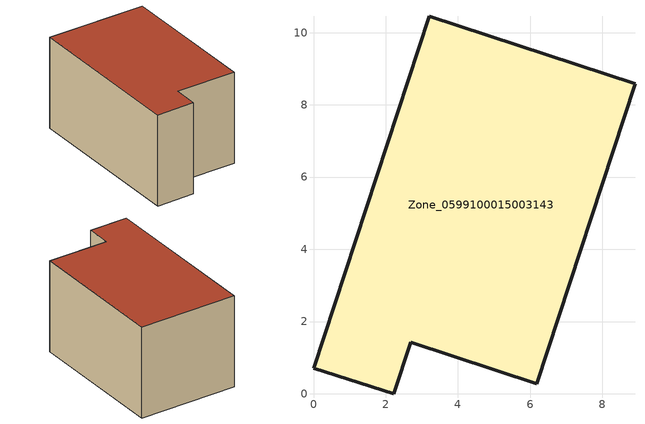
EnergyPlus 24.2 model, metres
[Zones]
Zone_0599100015003143
 floor ground (C_G): 3.2,10.45 8.9,8.58 6.18,0.28 2.7,1.42 2.22,0 0,0.7 z0.79
 wall outside (C_F): 8.9,8.58 3.2,10.45 0,0.7 2.22,0 2.7,1.42 6.18,0.28 8.9,8.58 z0.79:6.4
 roof outside (C_R): 3.2,10.45 0,0.7 2.22,0 2.7,1.42 6.18,0.28 8.9,8.58 z6.4
[BUILDING]
Pand.0599100015003143: North Axis=0; Terrain=City; Loads Convergence Tolerance Value=0.04; Temperature Convergence Tolerance Value=0.4; Solar Distribution=FullExterior; Maximum Number of Warmup Days=25; Minimum Number of Warmup Days=1
[Site:Location]
Rotterdam.The.Hague.AP_ZH_NLD Design_Conditions: Latitude=51.96; Longitude=4.45; Time Zone=1; Elevation=-4.5
[SITE:GROUNDTEMPERATURE:BUILDINGSURFACE]
18, 18, 18, 18, 18, 18, 18, 18, 18, 18, 18, 18
[MATERIAL] Thermal Absorptance=0.9; Solar Absorptance=0.7; Visible Absorptance=0.7
Name | Roughness | Thickness | Conductivity | Density | Specific Heat
G.TI.1965-1974 | MediumSmooth | 0.15 | 0.882353 | 540 | 1210
F.TI.1965-1974 | Rough | 0.3 | 0.697674 | 1920 | 840
R.TI.1965-1974 | MediumRough | 0.2 | 0.232558 | 1500 | 1000
[CONSTRUCTION]
C_G: G.TI.1965-1974
C_F: F.TI.1965-1974
C_R: R.TI.1965-1974
[ZONE]
Zone_0599100015003143: Type=1; Multiplier=1; Ceiling Height=Autocalculate; Volume=Autocalculate; Floor Area=autocalculate; Part of Total Floor Area=Yes
[ZONEINFILTRATION:DESIGNFLOWRATE]
Infil_Zone_0599100015003143: Zone or ZoneList or Space or SpaceList=Zone_0599100015003143; Schedule=AlwaysOn; Design Flow Rate Calculation Method=Flow/Area; Flow Rate per Floor Area=0.003; Constant Term Coefficient=1; Temperature Term Coefficient=0; Velocity Term Coefficient=0; Velocity Squared Term Coefficient=0
[HVACTEMPLATE:ZONE:IDEALLOADSAIRSYSTEM]
Zone_0599100015003143: Maximum Heating Supply Air Temperature=50; Minimum Cooling Supply Air Temperature=13; Maximum Heating Supply Air Humidity Ratio=0.0156; Minimum Cooling Supply Air Humidity Ratio=0.0077; Heating Limit=NoLimit; Cooling Limit=NoLimit; Dehumidification Control Type=ConstantSensibleHeatRatio; Cooling Sensible Heat Ratio=0.7; Dehumidification Setpoint=60; Humidification Control Type=None; Humidification Setpoint=30; Outdoor Air Method=None; Outdoor Air Flow Rate per Person=0.00944; Outdoor Air Flow Rate per Zone Floor Area=0; Outdoor Air Flow Rate per Zone=0; Demand Controlled Ventilation Type=None; Outdoor Air Economizer Type=NoEconomizer; Heat Recovery Type=None; Sensible Heat Recovery Effectiveness=0.7; Latent Heat Recovery Effectiveness=0.65
[ZONECONTROL:THERMOSTAT]
ThermostatControl_Zone_0599100015003143: Zone or ZoneList=Zone_0599100015003143; Control Type Schedule=DualSetpointControlType; Control 1=Thermostat_Zone_0599100015003143; Temperature Difference Between Cutout And Setpoint=0
[THERMOSTATSETPOINT:DUALSETPOINT]
Thermostat_Zone_0599100015003143: Heating Setpoint Temperature Schedule=HeatingSetpoint_Zone_0599100015003143; Cooling Setpoint Temperature Schedule=CoolingSetpoint_Zone_0599100015003143
[SCHEDULE:COMPACT]
HeatingSetpoint_Zone_0599100015003143: Through: 12/31, For: AllDays, Until: 24:00, 21
CoolingSetpoint_Zone_0599100015003143: Through: 12/31, For: AllDays, Until: 24:00, 24
DualSetpointControlType: Through: 12/31, For: AllDays, Until: 24:00, 4
AlwaysOn: Through: 12/31, For: AllDays, Until: 24:00, 1
